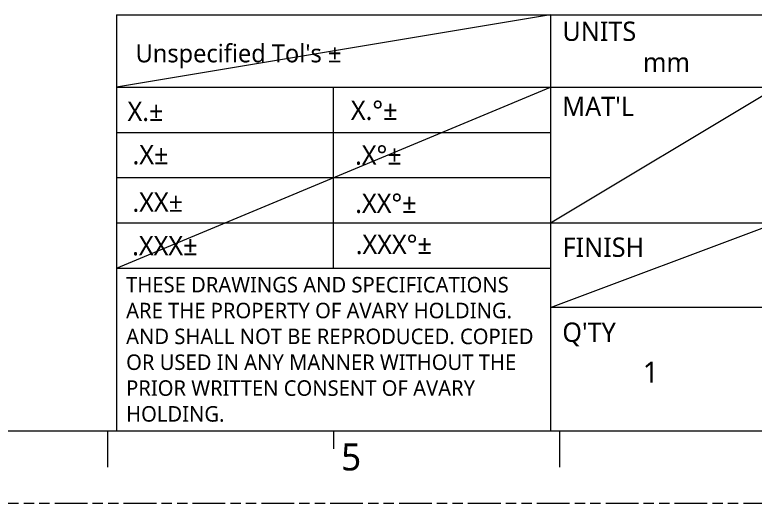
# Model space of a CAD drawing. Extents: x 2864 to 3941, y 2420 to 3182.
# Drawn here: x 3392.8 to 3607.8, y 2420.4 to 2562.2 of the extents above; entities that cross this region are included whole.
import ezdxf

# ---------------------------------------------------------------- set-up
doc = ezdxf.new("R2010")
doc.units = 0
doc.linetypes.add('PHANTOM', pattern=[29.5, 9.5, -1.5, 3, -1.5, 3, -1.5, 9.5])
doc.layers.get('0').update_dxf_attribs({"lineweight": 0})
doc.layers.add('0PAPERF', color=2, linetype='PHANTOM', lineweight=0, plot=False)
doc.layers.add('備註', color=1, linetype='Continuous', lineweight=0)
doc.layers.add('鵬鼎', color=5, linetype='Continuous')
doc.styles.get("Standard").update_dxf_attribs({"font": 'simplex.shx', "height": 2.7})

msp = doc.modelspace()

# ---------------------------------------------------------------- linework, layer by layer
at = {"lineweight": 0}
for p, q in [((3422.35322, 2562.15825), (3422.35322, 2441.38617)), ((3548.37626, 2562.15825), (3548.37626, 2441.38617)), ((3422.35322, 2488.64481), (3548.37626, 2488.64481)), ((2894.63174, 2441.38617), (3908.06702, 2441.38617)), ((3419.72774, 2441.38617), (3419.72774, 2430.88425)), ((3485.36474, 2441.38617), (3485.36474, 2436.13521)), ((3551.00174, 2441.38617), (3551.00174, 2430.88425))]:
    msp.add_line(p, q, dxfattribs=at)
at = {"color": 0, "lineweight": 0}
for p, q in [((3422.35322, 2562.15825), (3908.06702, 2562.15825)), ((3422.35322, 2541.15441), (3614.01326, 2541.15441)), ((3422.35322, 2488.64481), (3548.37626, 2541.15441)), ((3485.36474, 2488.64481), (3485.36474, 2541.15441)), ((3548.37626, 2501.77221), (3614.01326, 2541.15441)), ((3422.35322, 2528.02701), (3548.37626, 2528.02701)), ((3422.35322, 2514.89961), (3548.37626, 2514.89961)), ((3422.35322, 2501.77221), (3614.01326, 2501.77221)), ((3548.37626, 2477.20826), (3614.01326, 2501.77221)), ((3742.66178, 2477.20826), (3548.37626, 2477.20826))]:
    msp.add_line(p, q, dxfattribs=at)
at = {"linetype": 'Continuous'}
msp.add_line((3548.37626, 2562.15825), (3422.35526, 2541.15607), dxfattribs=at)
at = {"layer": '0PAPERF'}
msp.add_line((2941.45782, 2441.38617), (3908.06702, 2441.38617), dxfattribs=at)
at = {"layer": '備註', "color": 2, "linetype": 'PHANTOM', "lineweight": 0}
msp.add_line((2864.43501, 2420.38233), (3941.15578, 2420.38233), dxfattribs=at)

# ---------------------------------------------------------------- texts
at = {"color": 0, "char_height": 5.6087044, "attachment_point": 1}
for s, insert, width in [('{\\fMicrosoft JhengHei|b0|i0|c136|p0;UNITS}', (3551.84978, 2560.19755), 26.0883642), ('{\\fMicrosoft JhengHei|b0|i0|c136|p0;mm}', (3575.25094, 2551.17772), 26.0883642), ('{\\fMicrosoft JhengHei|b0|i0|c136|p0;X.%%D%%P}', (3490.4286, 2537.24376), 26.0883642), ("{\\fMicrosoft JhengHei|b0|i0|c136|p0;MAT'L}", (3551.82621, 2538.37877), 26.0883642), ('{\\fMicrosoft JhengHei|b0|i0|c136|p0;X.%%P}', (3425.5663, 2536.93771), 26.0883642), ('{\\fMicrosoft JhengHei|b0|i0|c136|p0;.X%%P}', (3427.02949, 2524.37706), 9.5297475), ('{\\fMicrosoft JhengHei|b0|i0|c136|p0;.X%%D%%P}', (3491.64256, 2524.2611), 26.0883642), ('{\\fMicrosoft JhengHei|b0|i0|c136|p0;.XX%%P}', (3426.98729, 2510.58418), 26.0883642), ('{\\fMicrosoft JhengHei|b0|i0|c136|p0;.XX%%D%%P}', (3491.69474, 2510.26367), 26.0883642), ('{\\fMicrosoft JhengHei|b0|i0|c136|p0;.XXX%%P}', (3426.90941, 2497.96555), 26.0883642), ('{\\fMicrosoft JhengHei|b0|i0|c136|p0;.XXX%%D%%P}', (3491.83848, 2498.31165), 26.0883642), ('{\\fMicrosoft JhengHei|b0|i0|c136|p0;FINISH}', (3551.89022, 2497.50715), 26.0883642), ("{\\fMicrosoft JhengHei|b0|i0|c136|p0;Q'TY}", (3551.82931, 2472.81638), 19.2318069)]:
    msp.add_mtext(s, dxfattribs=dict(at, insert=insert, width=width))
at = {"color": 3, "insert": (3425.15446, 2486.06047), "char_height": 4.5, "width": 121.4487871, "attachment_point": 1}
msp.add_mtext('{\\fMicrosoft JhengHei|b0|i0|c136|p0;THESE DRAWINGS AND SPECIFICATIONS ARE THE PROPERTY OF AVARY HOLDING. AND SHALL NOT BE REPRODUCED. COPIED OR USED IN ANY MANNER WITHOUT THE PRIOR WRITTEN CONSENT OF AVARY HOLDING.}', dxfattribs=at)
at = {"insert": (3487.55998, 2437.76501), "char_height": 7.87644, "width": 4.7954102, "attachment_point": 1}
msp.add_mtext('{\\fMicrosoft JhengHei|b0|i0|c136|p0;\\C0;5}', dxfattribs=at)
at = {"layer": '備註', "color": 2, "lineweight": 0, "ltscale": 2, "insert": (3427.90154, 2553.60875), "char_height": 5.25096, "attachment_point": 1}
msp.add_mtext("{\\fMicrosoft JhengHei|b0|i0|c136|p0;\\C0;Unspecified Tol's %%P}", dxfattribs=at)
at = {"layer": '鵬鼎', "color": 0, "insert": (3575.21594, 2461.46664), "char_height": 6.1364691, "width": 6.0755719, "attachment_point": 1}
msp.add_mtext('{\\fMicrosoft JhengHei|b0|i0|c136|p0;1}', dxfattribs=at)

doc.saveas('drawing.dxf')
